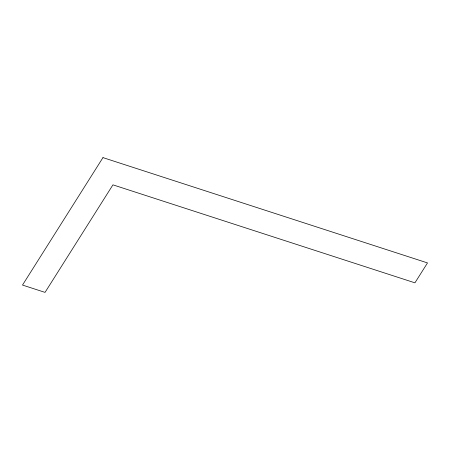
<?xml version="1.0" encoding="UTF-8"?>
<svg xmlns="http://www.w3.org/2000/svg" width="450" height="450" viewBox="0 0 450 450"><rect width="100%" height="100%" fill="white"/><g stroke="black" fill="none" stroke-linecap="round" stroke-linejoin="round"><path stroke-width="0.67" d="M102.966 157.618L22.5 285.069L45.039 292.382L112.933 184.843L414.928 282.831L427.5 262.918L102.966 157.618"/></g></svg>
